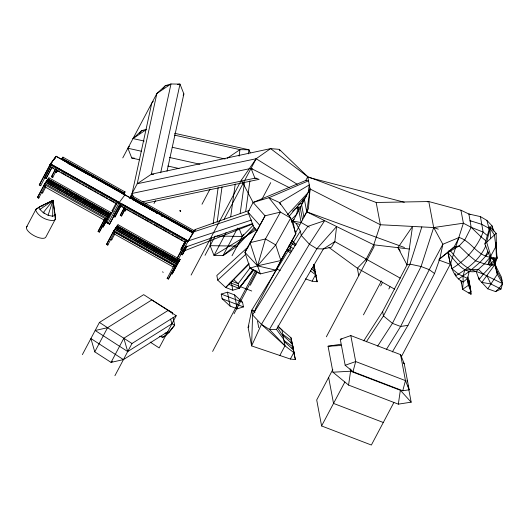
<?xml version="1.0" encoding="UTF-8"?>
<svg xmlns="http://www.w3.org/2000/svg" width="529" height="529" viewBox="0 0 529 529"><rect width="100%" height="100%" fill="white"/><g stroke="black" fill="none" stroke-linecap="round" stroke-linejoin="round"><path stroke-width="0.79" d="M461.672 284.119L462.584 289.35L470.982 294.263L471.002 291.598L469.104 280.681L467.894 276.951M52.649 216.262L55.161 215.29L53.006 200.319L39.457 206.879L39.946 209.458L43.246 212.658L48.093 215.257L52.649 216.262L53.006 200.319L39.457 206.879L36.065 209.186M38.366 208.036L36.66 208.505L35.912 209.365L35.827 210.555C38.815 216.824 46.433 220.494 53.198 220.56A10.884 4.252 27.9 0 0 55.38 218.047L54.917 213.994L55.161 215.29M129.539 198.256L137.209 183.768L151.327 174.246L270.59 148.623L279.279 149.363L307.752 176.719L310.06 188.972L308.44 208.631L303.924 217.154L301.616 204.908M254.29 227.291L237.131 246.104L223.013 255.619L214.014 255.481L210.125 245.681L211.256 237.508M213.174 223.608L218.146 187.636M217.161 222.12L222.021 186.968M230.71 216.692L235.233 183.986M239.075 156.187L239.974 149.647L248.98 149.786L250.177 152.802M240.166 213.557L244.458 182.492M248.412 153.873L248.98 149.786L174.53 133.275M245.747 211.097L249.926 180.845M494.238 264.831L496.493 258.02L495.891 246.54L494.436 234.949L490.066 228.396L486.647 242.282L491.262 257.372L488.611 264.712M303.11 199.327L302.555 203.136L298.634 204.432M295.314 233.415L306.734 211.845L310.06 188.972L380.364 224.746L433.681 227.53L463.384 223.198L471.174 227.305L483.116 232.086L487.407 235.577M408.719 389.179L411.159 402.172L398.337 404.149L348.565 385.079L350.582 371.219L350.119 368.779M398.337 404.149L400.347 390.283L350.582 371.219L332.953 372.211L328.059 346.231L340.881 344.253M297.92 206.978L296.756 214.086L291.029 220.004M52.735 201.847L53.006 200.319L39.946 209.458M392.339 351.937L407.985 325.335L434.527 273.533L439.877 258.628L442.846 244.272L433.681 227.53L428.788 201.549L376.172 202.475L307.752 176.719L270.59 148.623L256.162 158.74L241.363 180.158L191.101 275.08M284.126 341.417L293.218 349.629L295.42 359.601L290.368 359.039L251.612 345.913L248.121 327.358L251.718 310.272L300.333 231.113L296.227 223.522L293.006 221.168L310.06 188.972M133.592 197.198L132.098 193.429L151.757 103.155L153.271 101.211M160.677 172.771L179.992 84.118L170.986 83.972L165.392 85.645L156.875 93.494L122.774 157.893M167.025 171.29L183.874 93.917L179.992 84.118L177.559 84.369M494.304 258.707L493.941 260.294L494.357 261.855M488.631 252.882L480.021 262.311L469.197 271.589L467.537 278.439L468.443 285.296L471.002 291.598L468.674 293.033M352.982 371.708L355.693 361.558L350.806 335.578L340.286 339.294L345.173 365.274L352.982 371.708L402.754 390.779L409.168 389.787L404.275 363.807L400.572 354.642L350.806 335.578M402.754 390.779L405.465 380.622L400.572 354.642M450.582 250.931C457.426 259.713 464.991 268.494 476.113 271.39L479.129 279.53L487.751 288.814L495.561 291.591L501.003 289.046L502.55 283.637L501.413 277.09L495.984 266.556L494.979 262.734M487.969 264.586L490.112 257.226L496.427 245.535L496.149 233.335L489.986 226.67L484.868 243.955L490.112 257.226L497.068 258.092L495.871 242.335M401.313 356.771L450.305 264.236L463.384 223.198L460.938 210.205L428.788 201.549L427.227 201.84M421.831 226.908L409.995 264.136L383.459 315.939L366.306 341.833M48.093 215.257L53.006 200.319L54.672 212.704M358.748 275.642L357.353 268.216L366.068 259.296L373.745 244.801L380.364 224.746L376.172 202.475M496.433 254.462L497.068 258.092L494.714 264.745L481.859 282.393L490.773 283.928L501.003 289.046M184.753 247.334L183.199 251.288L252.875 223.932M194.771 230.803L195.287 229.487L249.476 210.324M295.42 359.601L293.78 352.598L284.959 345.814L261.425 324.37L252.591 314.914L301.299 235.484L307.898 226.346L324.661 220.659L309.405 244.2L261.425 324.37L251.612 345.913L252.591 314.914L251.718 310.272L255.652 310.371M460.938 210.205L468.866 214.007L471.174 227.305L464.879 239.756L459.198 245.906L447.858 252.525C450.43 263.151 451.918 276.832 463.179 282.023L462.584 289.35L468.443 285.296L467.338 278.935M363.754 340.855L382.632 311.574L407.026 264.903L412.521 226.425L397.953 247.665L407.026 264.903L409.995 264.136L421.084 266.517L429.257 269.651L434.527 273.533M39.278 184.945L39.496 184.654L40.878 185.428L40.654 185.719L39.278 184.945L50.434 163.871L56.1 156.293L193.032 233.024L124.533 194.665M39.496 184.654L50.354 164.499M46.089 178.458L44.7 177.698L50.44 166.853M54.871 158.614L56.1 156.293L124.91 194.884M40.654 185.719L51.366 165.491L49.977 164.731L56.1 156.293M51.822 167.627L46.083 178.471L52.04 167.329M44.264 184.429L48.985 177.837L111.044 212.612L110.528 213.584L106.316 219.211L44.264 184.429L47.67 179.596L109.728 214.371L109.179 215.389M38.994 197.734L38.67 198.17L37.46 197.496L44.694 184.013L43.841 185.626L44.72 184.449M43.464 186.34L37.46 197.496M45.157 183.239L45.673 182.274L107.724 217.049L108.24 216.097M47.643 180.382L48.212 179.311M48.985 177.837L47.755 180.025M38.67 198.17L45.573 185.13M41.308 192.351L42.512 193.025L45.871 186.876M51.425 176.812L51.756 176.375L52.96 177.05L52.635 177.493L51.425 176.812L55.644 168.844M51.756 176.375L55.155 169.948M62.442 158.118L62.951 157.153L125.003 191.934L123.641 194.044L124.011 192.999M52.635 177.493L56.742 169.908M26.536 227.073L35.912 209.365M55.274 171.674L56.477 172.348L57.238 170.92M57.562 170.483L56.477 172.348M44.773 183.464L106.832 218.246L99.287 232.145L98.083 231.471L104.987 218.431M99.287 232.145L106.197 219.105L111.044 212.612M108.2 216.143L107.175 218.067L107.579 216.969M107.982 216.989L108.895 215.217M108.577 216.189L109.549 214.344M101.945 226.313L103.135 227.007L110.184 213.762L48.132 178.981L47.722 180.072M110.898 212.532L103.135 227.007M113.252 211.468L112.049 210.793L116.208 202.931M119.666 205.173L109.715 223.972L109.496 224.263L106.719 222.742L117.431 202.514M123.436 194.355L124.15 193.078L62.098 158.297M108.095 223.516L119.27 202.422L124.943 194.837M123.568 194.295L124.864 191.855M119.283 205.397L113.523 216.268L113.735 215.984M109.496 224.263L120.209 204.035L118.827 203.262M121.042 205.45L114.919 217.016L120.883 205.874M183.146 95.293L183.874 93.917M125.585 208.452L121.472 216.037L120.268 215.363L124.487 207.388M124.375 207.778L120.268 215.363M192.338 232.515L193.845 230.479L131.794 195.704L130.425 197.813L130.934 196.848L192.986 231.623L192.278 232.905M113.325 231.371L118.053 224.779L180.105 259.554L175.383 266.153L113.325 231.371L115.124 229.229M121.472 216.037L125.631 208.175M106.521 244.438L113.755 230.955L106.521 244.438L107.731 245.112L108.055 244.676M115.593 228.343L116.142 227.331L118.489 228.541M178.789 261.313L116.737 226.538L116.327 227.629M116.684 226.888L117.193 225.923L179.245 260.704L172.196 273.949L170.993 273.268M124.11 210.218L125.32 210.892L126.074 209.464M116.42 227.86L117.603 225.817M118.053 224.779L115.633 228.297M126.405 209.028L125.32 210.892M107.731 245.112L114.634 232.072M110.369 239.293L111.579 239.968L114.932 233.818M153.985 203.506L155.447 200.742M82.379 354.635L99.432 322.432L143.683 294.646L176.217 315.72L159.163 347.923L150.163 342.091M173.102 317.34L174.669 325.216L169.049 332.543L167.693 331.822L123.436 359.608L111.044 362.391L94.777 351.851L107.566 327.702L151.816 299.917L172.156 312.613L172.474 314.193M180.627 211.097L179.867 210.787M180.435 211.157L180.806 211.025L180.382 211.025M172.156 312.613L168.083 310.457L123.832 338.243L111.044 362.391L112.426 361.519M201.992 204.247L210.033 189.071M182.095 250.012L180.885 249.338L185.051 241.475M184.998 241.753L180.885 249.338M114.912 375.709L131.966 343.506L176.217 315.72M177.089 258.397L186.268 241.059M177.308 258.106L185.732 242.203L185.507 242.494L119.448 205.47M113.841 230.406L175.893 265.188L168.354 279.087L167.144 278.413L174.054 265.373M186.79 246.574L182.36 254.813L180.984 254.039L183.662 248.98M192.298 232.562L192.847 231.543M178.465 259.177L188.165 240.893L122.007 203.949M192.404 232.839L193.707 230.399M168.354 279.087L175.258 266.047L180.105 259.554M185.474 246.997L183.199 251.288L186.684 246.058M190.4 237.693L195.287 229.487L194.15 231.636M176.646 263.911L176.236 265.009L177.301 263.039M176.904 263.852L177.956 262.159M185.057 248.809L186.195 246.659M178.65 261.233L177.499 263.058M179.106 260.625L178.101 262.252M182.36 254.813L186.955 246.137M179.959 259.474L172.196 273.949M205.014 255.342L215.243 236.02M224.098 219.297L256.162 158.74L297.252 184.31M226.068 232.714L214.014 255.481L256.228 229.851M237.627 228.019L223.013 255.619L255.209 228.594M257.054 231.12L253.583 226.696L247.995 212.136L253.113 202.475L305.782 180.449L308.519 180.806L268.924 197.714L253.113 202.475L241.363 180.158M232.013 255.765L243.4 234.261M261.881 199.36L270.736 182.637M260.294 224.772L265.042 215.806L280.436 212.089L290.712 218.034L295.876 233.646L275.781 270.174L260.387 273.89L250.019 268.117L244.947 252.34L265.042 215.806L253.113 202.475M212.625 351.415L255.249 270.914L250.019 268.117L257.563 265.836L280.892 260.519L295.876 233.646M234.063 313.77L256.836 270.755M250.296 285.237L257.22 272.151M305.782 180.449L307.752 176.719M284.139 254.515L255.249 309.088L255.553 310.702M284.913 253.06L285.68 251.606M313.274 270.954L314.411 268.811L313.856 265.836L316.058 275.807L314.411 268.811L312.401 267.383M305.352 278.895L312.117 281.183L315.529 274.749L314.973 271.78L311.336 268.487M279.841 355.475L284.959 345.814L281.97 329.964L277.864 325.924M290.408 342.871L291.545 340.722L290.983 337.753L278.816 327.306M291.902 348.095L292.663 346.66L292.101 343.691L283.008 335.479M290.368 359.039L293.78 352.598L293.218 349.629M326.353 336.821L374.089 246.659L373.745 244.801L306.734 211.845L304.149 198.111M332.807 369.566L316.706 399.977L321.599 425.957L371.365 445.028L393.86 402.543M363.456 314.874L381.435 280.919M380.675 285.958L382.606 282.314M388.835 288.999L389.992 286.811M321.599 425.957L344.862 382.017M350.582 371.219L351.263 369.93M448.771 250.799L448.037 252.174L439.143 259.474M452.229 248.663L454.027 247.155L459.139 237.495C471.22 241.164 476.953 255.507 490.112 257.226L484.405 263.852L476.113 271.39C463.02 274.286 455.357 260.585 447.858 252.525L454.027 247.155L459.198 245.906L468.906 255.295L475.664 260.876L484.405 263.852L491.54 265.313L494.714 264.745L497.326 274.293L502.55 283.637L499.184 288.245L495.561 291.591M485.629 255.705L487.877 251.46M490.945 258.238L496.354 259.031M485.761 245.773C480.087 259.342 467.821 268.58 455.529 275.847L455.112 273.46M118.794 203.301L119.263 202.428L50.434 163.871L188.106 240.973L251.599 219.985M248.934 213.61L193.429 231.973L187.636 241.852L49.977 164.731M255.196 233.95L244.947 252.34L257.563 265.836L260.387 273.89L255.249 270.914M255.983 232.535L259.924 225.466L247.995 212.136M261.425 324.37L269.433 329.441L276.469 329.369L323.378 248.934L334.824 241.601L336.609 226.538L316.871 248.756L269.433 329.441L284.959 345.814M386.296 349.616L400.612 326.466L429.257 269.651L442.846 244.272L459.139 237.495M487.751 288.814L497.326 274.293L495.984 266.556M248.121 327.358L248.974 326.003M377.633 346.145L392.439 323.338L421.084 266.517L433.681 227.53L438.276 229.169M50.691 164.05L52.635 161.451M53.25 160.624L55.413 157.463M62.951 157.153L61.635 158.912L123.693 193.693M62.177 158.627L62.508 158.191M45.203 183.332L45.858 182.459M46.512 181.579L47.121 180.607M47.663 180.045L48.542 178.875M45.044 186.301L44.72 186.737L104.134 220.038L104.464 219.601L98.083 231.471M42.512 193.025L42.842 192.589M123.092 194.493L125.003 191.934M112.049 210.793L112.379 210.35M105.668 220.276L109.192 215.574M106.719 222.742L106.937 222.451L108.319 223.225M129.883 198.249L131.794 195.704M114.264 230.274L114.958 229.348M115.613 228.475L116.73 226.987M111.579 239.968L111.903 239.531M193.845 230.479L191.789 232.965M188.106 240.973L190.023 238.414M180.984 254.039L181.202 253.748L182.584 254.515M174.735 267.218L178.253 262.516M167.144 278.413L167.475 277.976M252.836 269.843L239.042 288.305L232.806 290.223L225.698 287.498L217.71 280.132L216.837 275.497L248.524 246.567M250.508 267.31L238.169 283.67L239.042 288.305L228.376 284.218M478.732 277.236L479.129 279.53L483.367 274.161L491.54 265.313L497.068 258.092M162.866 88.885L165.392 85.645L167.825 85.387M139.782 159.811L131.774 158.039L127.886 148.239L129.4 146.288M139.504 133.321L141.521 130.723L146.421 129.261M53.006 200.319L43.246 212.658L44.588 213.174M253.417 270.253L239.042 288.305L253.946 269.764M291.935 221.896L293.985 219.317L291.651 221.651M291.982 222.451L293.006 221.168L301.113 222.504L309.313 227.146M289.191 216.156L306.304 196.054M167.991 332.979L165.934 335.373L162.985 337.224L159.831 336.437M169.016 331.789L174.669 325.216L171.951 323.774L170.583 319.073M489.332 265.28L493.941 260.294L490.833 258.112M287.452 214.767L308.182 192.51L309.286 184.886L279.623 202.614L268.924 197.714L280.436 212.089L265.452 238.963L257.563 265.836L275.781 270.174M249.06 263.31L225.698 287.498L249.04 264.189M216.877 236.046L242.242 236.443L253.179 225.268M484.868 243.955L496.149 233.335M495.23 246.666L496.427 245.535L495.931 244.054M144.212 141.064L133.004 138.578L141.521 130.723L143.141 130.557M217.71 280.132L245.496 254.561M292.61 211.197L295.632 208.413M449.835 250.667L448.037 252.174L450.305 264.236L438.667 259.99M439.877 258.628L454.027 247.155M469.197 271.589L458.544 279.001M502.55 283.637L483.367 274.161L478.381 269.327L464.793 269.896L463.02 276.112L463.179 282.023L467.537 278.439L458.57 274.187L451.819 268.646C465.956 260.142 477.165 247.592 483.116 232.086L480.425 216.612L468.866 214.007L470.314 214.602M133.004 138.578L146.447 129.506M227.206 158.264L239.974 149.647L174.339 135.093M107.566 327.702L95.167 330.486L127.701 351.56L171.951 323.774M345.173 365.274L355.693 361.558L405.465 380.622L409.168 389.787M184.694 247.413L252.419 223.628M295.228 208.591L300.677 206.68M179.715 210.84L180.429 210.879M221.234 294.098L227.47 292.187L234.578 294.904L242.566 302.271L243.439 306.913L237.204 308.824L230.089 306.099L222.107 298.74L221.234 294.098L242.566 302.271M256.162 158.74L137.209 183.768L156.875 93.494L170.986 83.972L151.327 174.246L153.78 174.286M132.098 193.429L251.044 168.401L252.564 168.989M142.413 201.873L254.932 178.2L256.565 178.227M144.986 203.367L259.111 179.357M407.985 325.335L400.612 326.466L392.439 323.338L383.459 315.939L382.632 311.574M340.286 339.294L341.886 339.049M165.002 333.151L169.049 332.543L162.985 337.224L159.91 336.173M328.059 346.231L341.681 345.463M131.774 158.039L134.227 158.072M210.125 245.681L237.131 246.104M491.428 264.665L493.068 264.705M312.117 281.183L317.175 281.745L314.973 271.78M373.745 244.801L409.34 249.014M258.132 178.828L254.932 178.2L251.044 168.401L289.072 187.517M41.97 205.907L42.783 206.085M172.229 147.274L225.063 158.991M127.886 148.239L141.494 151.254M169.511 157.47L199.936 164.215M167.799 166.027L179.007 168.513M296.227 223.522L299.335 224.276M307.799 177.169L404.295 202.243M276.416 269.096L280.231 270.385M306.734 211.845L404.52 247.526M476.113 271.39L483.367 274.161M231.768 281.216L238.169 283.67L233.606 279.457M230.075 282.717L238.605 285.984M240.067 286.546L251.758 291.023M222.107 298.74L243.439 306.913M383.3 422.486L333.528 403.415L328.641 377.435M47.041 180.435L54.07 184.092A140.377 54.851 27.9 0 1 61.04 187.855L63.381 189.091M46.711 181.427L47.081 180.389L54.11 184.039A140.516 54.904 27.9 0 1 61.08 187.808M116.102 227.377L120.83 229.758M132.23 199.459L134.571 200.676M120.797 229.804L123.171 230.981A140.516 54.904 27.9 0 1 130.141 234.75L137.018 238.639M489.146 229.837L489.001 228.29L481.767 224.349L470.016 220.659L470.929 221.301M108.121 214.622L92.912 206.303M106.772 213.961L109.126 215.171M175.866 260.85L178.187 262.113M173.512 259.64L178.28 262.278M171.198 258.377L173.552 259.587M102.17 211.382L70.198 193.065M168.883 257.101L171.231 258.324M300.333 231.113L301.299 235.484L309.405 244.2L316.871 248.756L323.378 248.934L331.485 247.188L334.824 241.601L400.248 278.142M166.575 255.824L168.923 257.054M166.609 255.778L161.973 253.246M75.045 167.124L79.066 169.386M75.006 167.177L79.026 169.439M143.842 205.721L146.149 207.011M132.402 236.086L130.101 234.797A140.377 54.851 27.9 0 0 123.131 231.034M394.568 289.112L357.353 268.216L328.959 247.46M62.058 158.35L124.11 193.131M130.901 196.894L192.953 231.676M130.478 197.456L192.53 232.238L130.438 197.509M61.602 158.965L123.654 193.74M52.265 167.435L53.7 168.242M55.135 169.042L56.57 169.849M58.011 170.655L59.446 171.456M61.602 172.666L65.907 175.079M67.342 175.886L68.783 176.693M70.218 177.493L74.523 179.913M75.958 180.713L78.113 181.923M79.548 182.73L80.99 183.53M82.425 184.337L83.86 185.143M85.295 185.95L86.73 186.75M88.171 187.557L92.476 189.971M93.911 190.777L96.066 191.981M97.501 192.787L98.936 193.594M100.378 194.401L104.682 196.814M106.117 197.621L107.559 198.421M109.708 199.631L114.019 202.045M115.454 202.852L116.889 203.652M120.387 205.576L122.543 206.786M123.978 207.593L125.413 208.393M126.848 209.2L128.282 210.006M129.717 210.813L131.159 211.613M132.594 212.42L136.899 214.834M138.34 215.64L140.489 216.844M141.931 217.65L143.366 218.457M144.801 219.264L149.112 221.677M150.547 222.484L151.982 223.284M154.137 224.494L158.442 226.908M159.877 227.715L161.319 228.515M162.753 229.322L167.058 231.735M168.5 232.542L169.935 233.349M172.084 234.552L173.525 235.359M174.96 236.165L179.265 238.579M180.706 239.386L182.141 240.186M50.605 166.926L116.671 203.949M48.093 179.033L110.144 213.809M113.543 216.242L114.932 217.002M47.636 179.642L109.688 214.424M108.531 215.971L46.473 181.196L46.102 182.241M46.44 181.242L108.491 216.024M45.633 182.32L107.685 217.102M117.154 225.976L179.212 260.751M116.697 226.584L178.749 261.366M115.54 228.138L177.592 262.913M115.501 228.184L177.552 262.966M176.785 263.991L114.733 229.216L114.324 230.307M114.694 229.262L176.746 264.044M113.431 231.398L175.258 266.047M113.781 233.679L173.201 266.98M164.307 254.489L157.404 250.627M146.718 207.335L150.19 209.239M63.341 189.144L67.957 191.696M148.437 208.307L150.157 209.286M79.634 169.71L81.922 171.019M79.601 169.763L81.889 171.072M65.636 190.44L72.506 194.341M134.697 237.382L141.574 241.284M88.383 203.639L90.657 204.948M159.725 251.89L152.861 247.982M150.765 209.563L153.04 210.879M151.294 209.947L154.746 211.871M82.491 171.35L84.204 172.335M84.164 172.388L86.472 173.657M139.259 240.007L150.633 246.6M83.833 200.987L86.108 202.316M155.169 249.258L150.593 246.653M480.425 216.612L486.872 220.388L491.904 225.678L493.927 231.113M155.314 212.202L157.582 213.531M155.843 212.585L157.543 213.584M87.04 173.988L88.74 174.987M161.418 215.786L162.112 216.196L161.378 215.832M92.575 177.241L93.269 177.645M74.741 195.717L77.723 197.469M77.763 197.423L78.609 197.919M79.304 198.329L81.572 199.658M143.802 242.659L146.784 244.411M147.637 244.914L148.332 245.324M290.712 242.857L295.354 245.668M288.933 245.892L293.575 248.703M251.718 310.272L255.031 312.282M287.174 249.053L291.181 251.586L289.826 244.372M99.432 322.432L131.966 343.506M123.436 359.608L90.902 338.534L94.777 351.851M162.469 271.82L163.256 272.356M283.954 340.484L292.663 346.66L294.303 353.663L292.101 343.691M282.797 334.328L291.545 340.722L293.185 347.725L290.983 337.753M310.49 270.868L315.529 274.749L317.175 281.745M485.787 240.728L480.874 236.675L471.174 227.305M403.072 362.815L404.275 363.807M332.953 372.211L348.565 385.079M287.187 250.171L290.051 252.783M291.982 240.569L296.088 244.603M291.79 240.768L295.678 245.039M400.347 390.283L411.159 402.172M276.469 329.369L283.742 339.373M397.953 247.665L400.255 251.077M277.381 327.471L283.187 336.404M501.981 280.363L496.652 270.425L494.985 264.189M487.017 275.715L490.773 283.928M279.279 149.363L279.874 150.871M238.956 228.151L242.242 236.443M280.324 204.432L279.623 202.614L290.712 218.034L275.735 244.907L257.563 265.836L250.058 242.679L265.452 238.963L275.735 244.907L280.892 260.519M467.457 278.862L470.056 286.136L470.221 289.35M123.832 338.243L127.701 351.56M486.872 220.388L489.001 228.29M460.733 280.363L461.486 283.365M313.657 264.427L314.94 269.869L313.75 264.5M407.032 380.252L407.343 381.872M408.104 385.932L408.408 387.559M366.068 259.296L366.418 261.147M300.214 207.566L302.522 219.839M298.184 206.912L301.113 222.504M293.006 221.168L295.175 232.674M257.524 321.189L258.741 327.643M234.578 294.904L237.204 308.824M231.206 281.719L232.806 290.223M227.47 292.187L230.089 306.099M491.904 225.678L492.671 230.075M493.557 258.073L494.324 262.516M490.482 259.23L491.54 265.313M470.506 291.525L470.982 294.263M461.281 281.878L461.546 283.372M450.748 262.483L451.819 268.646M469.104 280.681L469.296 282.975M54.917 213.994L55.294 219.244L45.917 236.952A10.884 4.252 27.9 0 1 33.373 235.293A10.884 4.252 27.9 0 1 27.277 226.22M489.986 226.67L490.509 238.645M138.082 202.521A140.516 54.904 27.9 0 1 141.567 204.399M142.149 204.716A140.516 54.904 27.9 0 1 143.881 205.669M138.043 202.574A140.377 54.851 27.9 0 1 141.534 204.452M142.109 204.763A140.377 54.851 27.9 0 1 143.266 205.404M68.076 163.355A140.516 54.904 27.9 0 1 74.463 166.807M68.036 163.408A140.377 54.851 27.9 0 1 69.788 164.334M70.952 164.962A140.377 54.851 27.9 0 1 74.43 166.853M136.912 201.906L135.16 200.987L136.879 201.952"/></g></svg>
